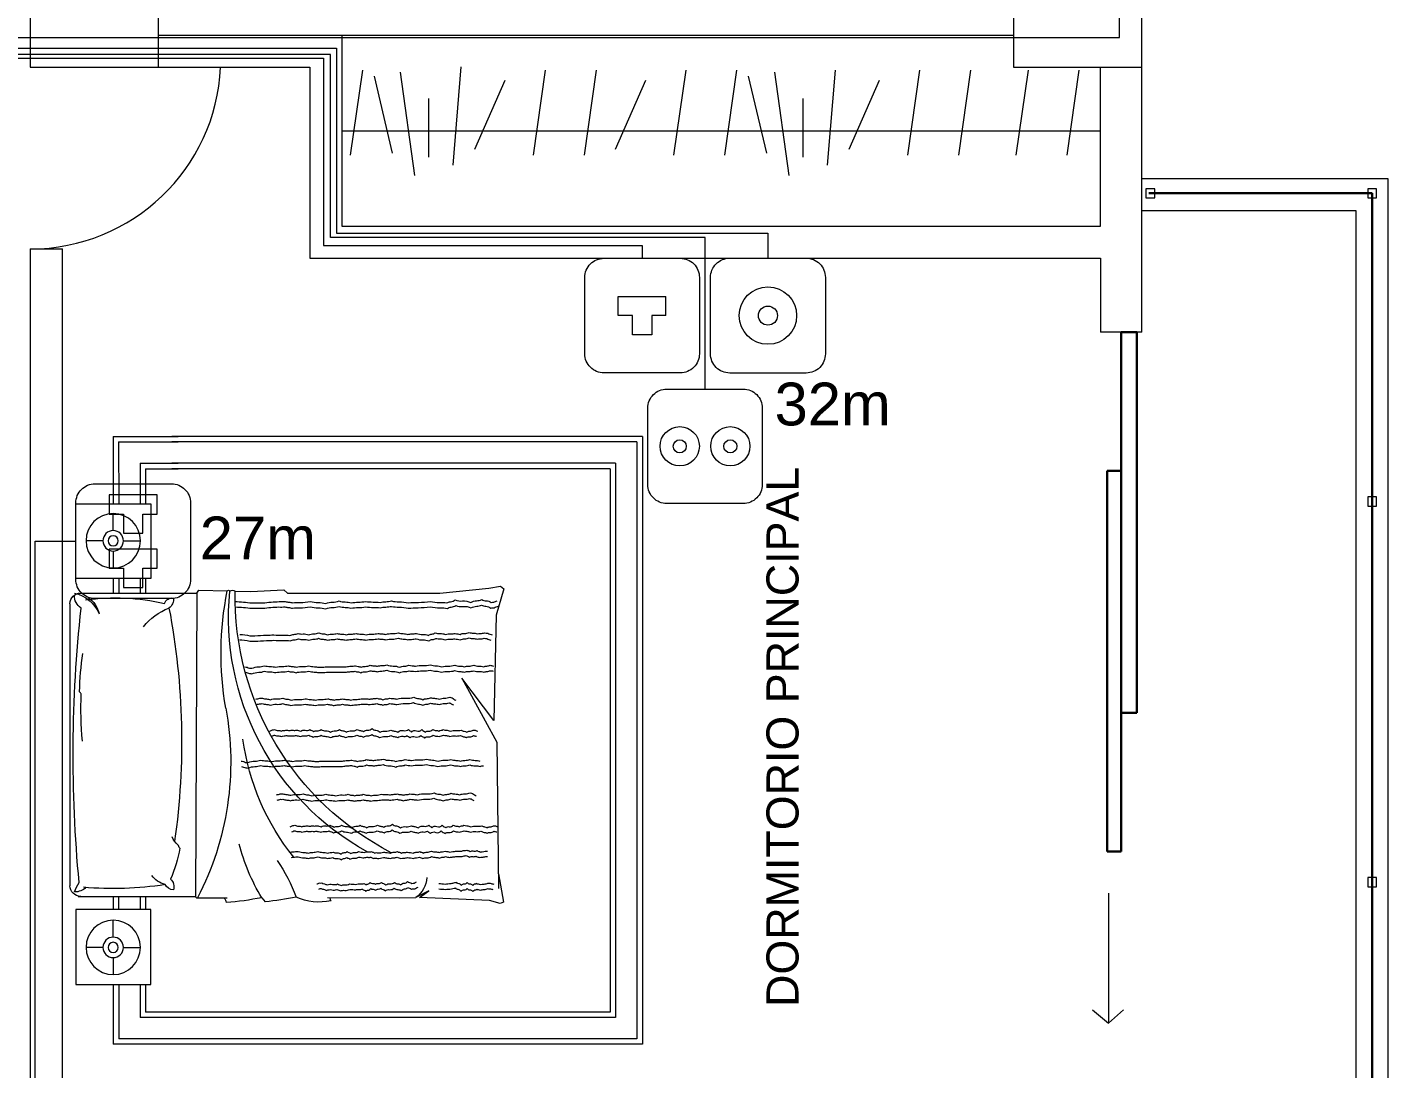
# Model space of a CAD drawing. Header units: metres. Extents: x -2 to 3328848, y -2 to 2725060.
# Drawn here: x 1663092.9 to 1663156.5, y 1363277.8 to 1363326.5 of the extents above; entities that cross this region are included whole.
import ezdxf

# ---------------------------------------------------------------- set-up
doc = ezdxf.new("R2010")
doc.units = ezdxf.units.M
doc.layers.get('0').update_dxf_attribs({"color": 253, "lineweight": 0})
for name, color, linetype, lineweight in [('arboles', 253, 'Continuous', 0), ('ICT_TOMAS', 1, 'Continuous', 0), ('mobi alcolchonado', 253, 'Continuous', 0), ('MOBILIARIO2', 253, 'Continuous', 0), ('muebles', 253, 'Continuous', 0), ('NOFIJO', 253, 'Continuous', 0), ('PUERTAS', 253, 'Continuous', 0), ('ventanas', 253, 'Continuous', 30)]:
    doc.layers.add(name, color=color, linetype=linetype, lineweight=lineweight)
doc.styles.add('COTA', font='arial.ttf', dxfattribs={"height": 1})
doc.styles.get("Standard").update_dxf_attribs({"font": 'arial.ttf'})

# ---------------------------------------------------------------- blocks, each defined once
blk = doc.blocks.new('A$C2820749F')
at = {"layer": 'mobi alcolchonado'}
for p, q in [((0.0318, 1.9902), (0.0318, 1.4358)), ((0.0818, 2.0289), (1.4005, 2.0289)), ((1.4505, 1.9902), (1.4505, 1.4402)), ((0.0318, 1.4358), (0.0191, 1.4272)), ((0.0191, 1.4272), (0.0222, 1.2934)), ((0.0318, 1.4358), (1.4505, 1.4419)), ((1.4541, 1.4401), (1.4576, 1.4371)), ((1.4576, 1.4371), (1.4563, 1.2945)), ((0.023, 1.2566), (0.0247, 1.1831)), ((0.0247, 1.1831), (0.0168, 1.0295)), ((1.4564, 1.1325), (1.4753, 1.1163)), ((0.0168, 1.0295), (0.0318, 1.0115)), ((0.0318, 1.0115), (0.0318, 0.2993)), ((1.4559, 0.8244), (1.4571, 0.49)), ((1.4571, 0.49), (1.4561, 0.4125)), ((1.4239, 0.3509), (1.4561, 0.4125)), ((1.4552, 0.3946), (1.4239, 0.3509)), ((1.4689, 0.0681), (1.4552, 0.3946)), ((0.0318, 0.2993), (0.0084, 0.0705)), ((0.6272, 0.0469), (0.4294, 0.1969)), ((0.4294, 0.1969), (0.7297, 0.0328)), ((0.0084, 0.0705), (0, 0.0154)), ((1.4837, 0.0174), (1.4689, 0.0681)), ((0, 0.0154), (0.0126, 0)), ((0.0126, 0), (0.1359, 0.0362)), ((0.1359, 0.0362), (0.6272, 0.0469)), ((0.7297, 0.0328), (1.4132, 0.0248)), ((1.3452, 0.0248), (1.4775, 0.0026)), ((1.4775, 0.0026), (1.4837, 0.0174))]:
    blk.add_line(p, q, dxfattribs=at)
for centre, radius, start, end in [((0.0818, 1.9789), 0.05, 90, 180), ((0.1916, 2.0429), 0.1629, 192.20076, 247.36037), ((0.0438, 1.9398), 0.0687, 32.33514, 91.40227), ((0.7905, -4.3329), 6.3469, 84.6215, 96.2282), ((1.501, 1.8059), 0.2141, 109.65376, 122.68859), ((1.4005, 1.9789), 0.05, 0, 90), ((1.3631, 2.0033), 0.066, 312.46226, 3.64045), ((0.1529, 2.0079), 0.1178, 212.64341, 258.24192), ((1.0795, 1.8174), 1.0254, 172.24735, 193.0029), ((-0.1132, 1.8254), 1.5274, 350.91915, 5.28005), ((0.0928, 1.5506), 0.0381, 108.98084, 187.57807), ((0.0627, 1.5922), 0.0472, 260.65665, 326.38094), ((0.7261, 4.8325), 3.3256, 259.18397, 278.06292), ((1.1442, 1.4729), 0.0826, 38.2941, 70.05549), ((1.1266, 2.0962), 0.5891, 279.61407, 294.3372), ((1.4053, 1.5896), 0.0469, 219.94286, 288.39364), ((1.3706, 1.5411), 0.0497, 4.68356, 60.58782), ((1.1387, 1.3743), 0.1655, 58.5661, 64.86862), ((0.8207, 2.6569), 1.3796, 259.52328, 297.49189), ((0.0246, 1.2876), 0.00627, 112.10117, 250.53486), ((0.0419, 1.2696), 0.0229, 148.13053, 214.5055), ((0.3143, -0.1486), 1.4713, 80, 101.45136), ((0.144, 0.0341), 1.2535, 28.86267, 95.56453), ((1.4884, 1.3524), 0.0548, 234.34392, 260.3637), ((0.1941, 1.3909), 1.2884, 348.43222, 355.87924), ((0.0477, -0.0915), 1.3483, 27.28963, 91.05009), ((0.1924, 1.2348), 1.2884, 348.19708, 354.72555), ((1.7099, 1.6724), 0.7465, 235, 249.91987), ((1.2179, 0.8642), 0.2588, 347.52539, 24.44013), ((1.4594, 0.7942), 0.0179, 51.33875, 101.19259)]:
    blk.add_arc(centre, radius, start, end, dxfattribs=at)
at = {"layer": 'MOBILIARIO2'}
for points in [[(0.0716, 1.2566, 0.016109), (0.078, 1.1791, 0.024073), (0.0781, 1.127, 0.018694), (0.0717, 1.0507, -0.050065), (0.0711, 1.0221, -0.056677), (0.0744, 1.0054, 0.051657), (0.0781, 0.9872, 0.081685), (0.0758, 0.9517, -0.062491), (0.0711, 0.9056, -0.055675), (0.0762, 0.8677, 0.061502), (0.0804, 0.8334, 0.093427), (0.0744, 0.8013, -0.097168), (0.0688, 0.7704, -0.07769), (0.0737, 0.7418, 0.081942), (0.0781, 0.7145, 0.05009), (0.0746, 0.6809, -0.049651), (0.0711, 0.6469, -0.038952), (0.0738, 0.6112, 0.043857), (0.0758, 0.5793, 0.052705), (0.0723, 0.5527, -0.052187), (0.0688, 0.5257, -0.065973), (0.0726, 0.4895, 0.055408), (0.0781, 0.4465, 0.038659), (0.0753, 0.3998, -0.032291), (0.0711, 0.344, -0.056883), (0.0756, 0.301, 0.072358), (0.0781, 0.2671, 0.122992), (0.0722, 0.249, -0.101053), (0.0641, 0.2275, -0.148742), (0.0688, 0.1939, 0.127539), (0.0758, 0.1552, 0.105457), (0.0677, 0.1275, -0.125573), (0.0618, 0.1039, -0.14575), (0.0683, 0.0826, 0.134347), (0.0758, 0.0597, 0.073839), (0.0746, 0.0476, 0.052428), (0.0688, 0.0317)], [(0.0967, 1.2559, 0.016212), (0.1031, 1.1788, 0.024132), (0.1032, 1.1268, 0.018479), (0.0969, 1.0519, -0.049503), (0.0963, 1.0238, -0.057233), (0.0995, 1.007, 0.051743), (0.1033, 0.9886, 0.081718), (0.101, 0.9528, -0.062376), (0.0963, 0.9061, -0.056016), (0.1015, 0.8675, 0.062225), (0.1057, 0.8327, 0.092827), (0.0997, 0.8007, -0.097273), (0.0942, 0.7702, -0.077058), (0.099, 0.7421, 0.080968), (0.1033, 0.7153, 0.051015), (0.0998, 0.6812, -0.050139), (0.0962, 0.6465, -0.038829), (0.0989, 0.6104, 0.044073), (0.1009, 0.5786, 0.05256), (0.0974, 0.5521, -0.051882), (0.094, 0.5256, -0.065917), (0.0978, 0.4898, 0.055177), (0.1032, 0.4471, 0.038645), (0.1004, 0.4007, -0.03175), (0.0962, 0.3443, -0.05817), (0.101, 0.2991, 0.074982), (0.1035, 0.2639, 0.120388), (0.0977, 0.2461, -0.099922), (0.0898, 0.2251, -0.1495), (0.0944, 0.192, 0.128684), (0.1013, 0.1539, 0.103936), (0.0935, 0.1272, -0.123542), (0.0878, 0.1045, -0.142951), (0.0938, 0.084, 0.122441), (0.1018, 0.0605, 0.081719), (0.1005, 0.0451, 0.060139), (0.093, 0.0256)], [(0.225, 1.2342, 0.016834), (0.2313, 1.1874, 0.034468), (0.232, 1.1643, 0.00922), (0.229, 1.1106, -0.014186), (0.2273, 1.0757, -0.027864), (0.2289, 1.0343, 0.034884), (0.2297, 1.0011, 0.087457), (0.2255, 0.9825, -0.077501), (0.2204, 0.9615, -0.10571), (0.2232, 0.939, 0.089665), (0.2273, 0.9126, 0.091876), (0.2223, 0.8883, -0.100294), (0.218, 0.866, -0.104219), (0.2227, 0.845, 0.103855), (0.2273, 0.824, 0.085768), (0.2237, 0.8016, -0.088421), (0.2204, 0.7798, -0.073045), (0.224, 0.7584, 0.076066), (0.2273, 0.7378, 0.079828), (0.2239, 0.7145, -0.07972), (0.2204, 0.6912, -0.069238), (0.2238, 0.668, 0.06864), (0.2273, 0.6446, 0.070898), (0.2236, 0.6157, -0.075702), (0.2204, 0.5887, -0.045986), (0.2226, 0.5702, 0.045091), (0.225, 0.5514, 0.076769), (0.2216, 0.5225, -0.075317), (0.218, 0.4931, -0.065696), (0.2217, 0.4703, 0.069765), (0.225, 0.4488, 0.058047), (0.2232, 0.4315, -0.04517), (0.2204, 0.4092, -0.107598), (0.2256, 0.3799, 0.119304), (0.2297, 0.3533, 0.134303), (0.2235, 0.3365, -0.142887), (0.218, 0.3207, -0.094042), (0.221, 0.2988, 0.082548), (0.225, 0.2741, 0.054703), (0.222, 0.2477, -0.071659), (0.2204, 0.2275, -0.065726), (0.2226, 0.2161, 0.062051), (0.225, 0.2042, 0.141652), (0.2209, 0.1842, -0.127606), (0.2157, 0.1622, -0.082372), (0.2192, 0.1435, 0.083239), (0.2227, 0.1249, 0.067193), (0.2209, 0.1096, -0.05209), (0.218, 0.09, -0.075758), (0.2196, 0.0756, -0.049851), (0.2273, 0.055)], [(0.2499, 1.2367, 0.016995), (0.2563, 1.1887, 0.034524), (0.2571, 1.1649, 0.009087), (0.254, 1.1106, -0.014008), (0.2524, 1.0755, -0.028389), (0.254, 1.0324, 0.036216), (0.2548, 0.9986, 0.085799), (0.2507, 0.9806, -0.076158), (0.2458, 0.9604, -0.106727), (0.2486, 0.9381, 0.090343), (0.2527, 0.9119, 0.091358), (0.2477, 0.8881, -0.099809), (0.2436, 0.8663, -0.104145), (0.2481, 0.8456, 0.103071), (0.2528, 0.8248, 0.086935), (0.2491, 0.8021, -0.089287), (0.2457, 0.7799, -0.072441), (0.2493, 0.7585, 0.075683), (0.2527, 0.738, 0.080097), (0.2491, 0.7146, -0.080136), (0.2456, 0.6912, -0.068821), (0.2491, 0.6682, 0.06822), (0.2526, 0.6449, 0.07127), (0.2488, 0.6159, -0.075969), (0.2455, 0.5887, -0.045868), (0.2478, 0.5702, 0.045154), (0.2502, 0.5514, 0.076598), (0.2468, 0.5228, -0.075113), (0.2433, 0.4936, -0.065882), (0.2469, 0.4708, 0.069876), (0.2502, 0.4493, 0.057507), (0.2485, 0.4322, -0.043911), (0.2456, 0.4098, -0.109441), (0.2511, 0.3789, 0.121849), (0.2554, 0.351, 0.133121), (0.2491, 0.334, -0.145487), (0.2437, 0.3182, -0.09027), (0.2465, 0.2977, 0.08023), (0.2502, 0.2747, 0.055518), (0.2473, 0.2491, -0.070221), (0.2456, 0.2287, -0.068505), (0.248, 0.2166, 0.064708), (0.2506, 0.2039, 0.140191), (0.2463, 0.1837, -0.1283), (0.2412, 0.1618, -0.081106), (0.2447, 0.1435, 0.082764), (0.248, 0.1256, 0.06863), (0.2462, 0.1103, -0.055684), (0.2435, 0.0916, -0.073555), (0.2449, 0.0794, -0.046852), (0.2515, 0.0615)], [(0.3766, 1.2109, 0.036577), (0.3826, 1.1903, 0.065257), (0.3836, 1.1783, 0.081239), (0.3768, 1.1467, -0.09673), (0.3719, 1.12, -0.059687), (0.3755, 1.0929, 0.061201), (0.3789, 1.0664, 0.068087), (0.3748, 1.0351, -0.079475), (0.3719, 1.0081, -0.066482), (0.3754, 0.9897, 0.06511), (0.3789, 0.9709, 0.088365), (0.3754, 0.9417, -0.088514), (0.3719, 0.9126, -0.053898), (0.3763, 0.886, 0.072445), (0.3789, 0.866, 0.014703), (0.3778, 0.8427, -0.01338), (0.3766, 0.817, -0.011057), (0.3766, 0.7774, 0.009921), (0.3766, 0.7378, 0.044454), (0.3741, 0.7148, -0.048377), (0.3719, 0.6935, -0.125065), (0.3749, 0.6818, 0.104774), (0.3789, 0.6679, 0.140323), (0.3748, 0.648, -0.125005), (0.3696, 0.626, -0.059733), (0.372, 0.6081, 0.062195), (0.3743, 0.591, 0.076384), (0.3712, 0.5703, -0.06684), (0.3673, 0.5467, -0.115189), (0.3731, 0.5176, 0.114961), (0.3789, 0.4885, 0.097223), (0.3734, 0.4645, -0.116527), (0.3696, 0.4442, -0.051779), (0.3718, 0.4296, 0.047812), (0.3743, 0.4139, 0.078489), (0.371, 0.3798, -0.074508), (0.3673, 0.344, -0.064682), (0.372, 0.3168, 0.066772), (0.3766, 0.2904, 0.076034), (0.3731, 0.2601, -0.075656), (0.3696, 0.2298, -0.063602), (0.3734, 0.2066, 0.070388), (0.3766, 0.1855, 0.079082), (0.3734, 0.1644, -0.071502), (0.3696, 0.1412, -0.088099), (0.3733, 0.1172, 0.094007), (0.3766, 0.0946, 0.091812), (0.3731, 0.0794, -0.09253), (0.3696, 0.0643, -0.064978), (0.3701, 0.0585, -0.037379), (0.373, 0.0488)], [(0.4025, 1.2093, 0.034849), (0.4082, 1.1896, 0.063486), (0.4091, 1.1784, 0.084403), (0.4023, 1.1466, -0.098788), (0.3972, 1.1191, -0.058591), (0.4008, 1.0924, 0.060695), (0.4041, 1.0665, 0.068148), (0.4001, 1.0357, -0.079202), (0.3972, 1.009, -0.06675), (0.4006, 0.9906, 0.064998), (0.4042, 0.9717, 0.088664), (0.4007, 0.9423, -0.08935), (0.3971, 0.913, -0.053061), (0.4015, 0.8868, 0.071644), (0.404, 0.8673, 0.015298), (0.4029, 0.8433, -0.013681), (0.4016, 0.8165, -0.010889), (0.4016, 0.7765, 0.010649), (0.4016, 0.7365, 0.042768), (0.3993, 0.7156, -0.044654), (0.3973, 0.6956, -0.128784), (0.4003, 0.6832, 0.106491), (0.4047, 0.6685, 0.140372), (0.4003, 0.6477, -0.126736), (0.395, 0.6249, -0.057828), (0.3974, 0.6073, 0.061442), (0.3995, 0.5907, 0.076141), (0.3965, 0.5705, -0.065916), (0.3926, 0.5472, -0.116085), (0.3985, 0.5179, 0.115201), (0.4044, 0.4883, 0.097759), (0.3988, 0.4639, -0.118144), (0.395, 0.4435, -0.049819), (0.3971, 0.4295, 0.04634), (0.3994, 0.4146, 0.079345), (0.3962, 0.3808, -0.074617), (0.3925, 0.3449, -0.064869), (0.3973, 0.3176, 0.066843), (0.4018, 0.2911, 0.075858), (0.3983, 0.2608, -0.075529), (0.3948, 0.2303, -0.063913), (0.3987, 0.2068, 0.070745), (0.4019, 0.1855, 0.078628), (0.3987, 0.1644, -0.070918), (0.3949, 0.1411, -0.091738), (0.399, 0.1159, 0.104246), (0.402, 0.0936, 0.077322), (0.3985, 0.0784, -0.076658), (0.395, 0.0631, -0.044784), (0.395, 0.0583, -0.024817), (0.3964, 0.0497)], [(0.8175, 1.2285, 0.036577), (0.8235, 1.2079, 0.065257), (0.8245, 1.1958, 0.081239), (0.8177, 1.1643, -0.09673), (0.8128, 1.1376, -0.059687), (0.8164, 1.1104, 0.061201), (0.8198, 1.084, 0.068087), (0.8157, 1.0527, -0.079475), (0.8128, 1.0257, -0.066482), (0.8163, 1.0073, 0.06511), (0.8198, 0.9884, 0.088365), (0.8163, 0.9593, -0.088514), (0.8128, 0.9302, -0.053898), (0.8172, 0.9035, 0.072445), (0.8198, 0.8836, 0.014703), (0.8187, 0.8602, -0.01338), (0.8175, 0.8346, -0.011057), (0.8175, 0.795, 0.009921), (0.8175, 0.7554, 0.044454), (0.815, 0.7323, -0.048377), (0.8128, 0.7111, -0.125065), (0.8158, 0.6993, 0.104774), (0.8198, 0.6855, 0.140323), (0.8157, 0.6656, -0.125005), (0.8105, 0.6435, -0.059733), (0.8129, 0.6257, 0.062195), (0.8151, 0.6086, 0.076384), (0.8121, 0.5879, -0.06684), (0.8082, 0.5643, -0.115189), (0.814, 0.5352, 0.114961), (0.8198, 0.506, 0.097223), (0.8143, 0.482, -0.116527), (0.8105, 0.4618, -0.051779), (0.8127, 0.4472, 0.047812), (0.8151, 0.4315, 0.078489), (0.8119, 0.3974, -0.074508), (0.8082, 0.3616, -0.064682), (0.8129, 0.3343, 0.066772), (0.8175, 0.308, 0.076034), (0.814, 0.2777, -0.075656), (0.8105, 0.2474, -0.063602), (0.8143, 0.2241, 0.070388), (0.8175, 0.2031, 0.079082), (0.8143, 0.182, -0.071502), (0.8105, 0.1588, -0.088099), (0.8142, 0.1348, 0.094007), (0.8175, 0.1122, 0.091812)], [(0.8434, 1.2269, 0.034849), (0.8491, 1.2072, 0.063486), (0.85, 1.196, 0.084403), (0.8432, 1.1642, -0.098788), (0.8381, 1.1367, -0.058591), (0.8417, 1.11, 0.060695), (0.845, 1.0841, 0.068148), (0.841, 1.0532, -0.079202), (0.8381, 1.0266, -0.06675), (0.8415, 1.0081, 0.064998), (0.8451, 0.9893, 0.088664), (0.8416, 0.9599, -0.08935), (0.838, 0.9305, -0.053061), (0.8424, 0.9044, 0.071644), (0.8449, 0.8848, 0.015298), (0.8438, 0.8608, -0.013681), (0.8425, 0.834, -0.010889), (0.8425, 0.7941, 0.010649), (0.8425, 0.7541, 0.042768), (0.8402, 0.7332, -0.044654), (0.8382, 0.7132, -0.128784), (0.8412, 0.7008, 0.106491), (0.8456, 0.6861, 0.140372), (0.8412, 0.6653, -0.126736), (0.8359, 0.6424, -0.057828), (0.8383, 0.6249, 0.061442), (0.8404, 0.6083, 0.076141), (0.8374, 0.5881, -0.065916), (0.8335, 0.5648, -0.116085), (0.8394, 0.5355, 0.115201), (0.8453, 0.5059, 0.097759), (0.8397, 0.4815, -0.118144), (0.8359, 0.4611, -0.049819), (0.838, 0.4471, 0.04634), (0.8403, 0.4321, 0.079345), (0.8371, 0.3983, -0.074617), (0.8334, 0.3625, -0.064869), (0.8382, 0.3352, 0.066843), (0.8427, 0.3087, 0.075858), (0.8392, 0.2784, -0.075529), (0.8357, 0.2479, -0.063913), (0.8396, 0.2244, 0.070745), (0.8428, 0.2031, 0.078628), (0.8396, 0.182, -0.070918), (0.8358, 0.1587, -0.091738), (0.8399, 0.1335, 0.104246), (0.8429, 0.1112, 0.077322), (0.8394, 0.096, -0.076658)], [(0.5281, 1.1596, -0.03776), (0.5238, 1.141, -0.061868), (0.5235, 1.1293, -0.048595), (0.5273, 1.1095, 0.055091), (0.5305, 1.092, 0.095626), (0.5269, 1.0625, -0.098357), (0.5235, 1.0338, -0.076409), (0.5282, 1.0139, 0.077038), (0.5328, 0.9942, 0.089345), (0.5296, 0.9625, -0.084057), (0.5258, 0.9289, -0.04749), (0.5294, 0.9052, 0.04929), (0.5328, 0.8823, 0.087499), (0.529, 0.8521, -0.094197), (0.5258, 0.824, -0.078357), (0.5295, 0.8085, 0.083223), (0.5328, 0.7937, 0.112249), (0.5296, 0.7745, -0.105279), (0.5258, 0.7541, -0.082664), (0.5296, 0.7346, 0.090946), (0.5328, 0.7168, 0.067901), (0.5294, 0.6927, -0.066074), (0.5258, 0.6679, -0.035048), (0.5271, 0.6461, 0.037877), (0.5281, 0.626, 0.060523), (0.5257, 0.6094, -0.062605), (0.5235, 0.5933, -0.127512), (0.5268, 0.5797, 0.121277), (0.5305, 0.5654, 0.117111), (0.5271, 0.5504, -0.113611), (0.5235, 0.5351, -0.059143), (0.5252, 0.5203, 0.043052), (0.5281, 0.5001, 0.089599), (0.5234, 0.4602, -0.091053), (0.5188, 0.4209, -0.111622), (0.5255, 0.3984, 0.130391), (0.5305, 0.3789, 0.12494), (0.526, 0.3617, -0.120889), (0.5212, 0.344, -0.086695), (0.524, 0.3249, 0.071647), (0.5281, 0.302, 0.113093), (0.5234, 0.2774, -0.114265), (0.5188, 0.2531, -0.106276), (0.5218, 0.2417, -0.062305), (0.5328, 0.2251)], [(0.5529, 1.1558, -0.034858), (0.5492, 1.1395, -0.059461), (0.5488, 1.1297, -0.052316), (0.5525, 1.1106, 0.056386), (0.5558, 1.0929, 0.095596), (0.5522, 1.0637, -0.098171), (0.5488, 1.0352, -0.07636), (0.5535, 1.0155, 0.076506), (0.5581, 0.9957, 0.090069), (0.5549, 0.9636, -0.084543), (0.551, 0.9294, -0.047364), (0.5547, 0.9055, 0.049676), (0.558, 0.8827, 0.08659), (0.5543, 0.8531, -0.092747), (0.5512, 0.8254, -0.079795), (0.5549, 0.8095, 0.084031), (0.5583, 0.7944, 0.112191), (0.555, 0.7749, -0.106013), (0.5512, 0.7543, -0.081403), (0.555, 0.735, 0.089338), (0.5581, 0.7174, 0.069417), (0.5547, 0.6925, -0.067062), (0.5509, 0.6668, -0.034899), (0.5522, 0.6447, 0.039008), (0.5532, 0.6249, 0.057667), (0.5511, 0.6098, -0.058816), (0.5489, 0.5946, -0.130991), (0.5523, 0.5806, 0.122045), (0.5562, 0.5656, 0.11844), (0.5526, 0.5499, -0.116548), (0.5489, 0.5339, -0.056461), (0.5505, 0.5195, 0.041981), (0.5533, 0.5003, 0.089156), (0.5488, 0.4617, -0.08877), (0.5442, 0.4228, -0.114233), (0.5511, 0.3996, 0.131551), (0.5564, 0.3791, 0.125542), (0.5516, 0.3611, -0.123278), (0.5467, 0.3428, -0.085156), (0.5496, 0.3238, 0.073009), (0.5535, 0.3017, 0.115535), (0.5488, 0.2782, -0.127329), (0.545, 0.2567, -0.096991), (0.5472, 0.2488, -0.053351), (0.5552, 0.2363)], [(0.6774, 1.0944, -0.052853), (0.6718, 1.082, -0.082349), (0.6704, 1.0734, -0.113365), (0.6746, 1.0557, 0.137167), (0.6774, 1.0408, 0.079599), (0.6743, 1.0286, -0.112443), (0.6727, 1.0198, -0.045995), (0.6737, 1.0122, 0.039568), (0.6751, 1.0035, 0.069784), (0.6738, 0.9855, -0.073829), (0.6727, 0.9685, -0.067952), (0.6744, 0.9608, 0.047112), (0.6774, 0.9499, 0.170036), (0.6738, 0.9287, -0.173788), (0.6704, 0.9079, -0.142872), (0.6751, 0.8985, 0.145458), (0.6797, 0.8893, 0.195397), (0.6763, 0.8737, -0.151851), (0.6704, 0.8543, -0.126712), (0.6761, 0.8324, 0.124684), (0.682, 0.8101, 0.150491), (0.6756, 0.7881, -0.168102), (0.6704, 0.7681, -0.13967), (0.6759, 0.7534, 0.13006), (0.682, 0.7378, 0.169436), (0.6765, 0.7126, -0.163629), (0.6704, 0.6865, -0.104575), (0.6752, 0.6711, 0.109696), (0.6797, 0.6562, 0.20768), (0.6729, 0.6366, -0.202622), (0.6657, 0.6166, -0.1762), (0.6735, 0.5983, 0.167885), (0.682, 0.5793, 0.137817), (0.6771, 0.5532, -0.14417), (0.6727, 0.5281, -0.079258), (0.677, 0.5125, 0.072052), (0.682, 0.4955, 0.215179), (0.6743, 0.4687, -0.272703), (0.6704, 0.4465, -0.157232), (0.6756, 0.4399, 0.133932), (0.682, 0.4325, 0.346503), (0.6767, 0.4085, -0.328416), (0.6704, 0.3836, -0.136915), (0.6773, 0.3746, 0.179847), (0.682, 0.3673, 0.252619), (0.6774, 0.351, -0.209461), (0.6704, 0.3323, -0.111259), (0.6748, 0.3166, 0.146381), (0.6774, 0.3044, 0.125668), (0.6736, 0.2934, -0.139354), (0.6704, 0.2834, -0.105558), (0.6729, 0.2694, 0.077694), (0.6774, 0.2508, 0.090317), (0.6747, 0.2238, -0.100764), (0.6727, 0.1995, -0.12001), (0.6777, 0.1862, 0.131665), (0.682, 0.1739, 0.170535), (0.6784, 0.1601, -0.13714), (0.6727, 0.1436, -0.068639), (0.6735, 0.1343, -0.052035), (0.6774, 0.1226)], [(0.7011, 1.0865, -0.042607), (0.6973, 1.0776, -0.071397), (0.6963, 1.072, -0.129838), (0.6999, 1.0557, 0.140626), (0.703, 1.0407, 0.083982), (0.6998, 1.028, -0.117812), (0.6981, 1.0188, -0.041239), (0.699, 1.012, 0.036686), (0.7002, 1.0044, 0.06988), (0.699, 0.9876, -0.071878), (0.6979, 0.9708, -0.072269), (0.6998, 0.9624, 0.05165), (0.7029, 0.9509, 0.163828), (0.6996, 0.9313, -0.164309), (0.6964, 0.9118, -0.150844), (0.7013, 0.902, 0.147278), (0.7063, 0.892, 0.197862), (0.7026, 0.875, -0.156121), (0.6963, 0.8543, -0.123696), (0.7022, 0.8319, 0.125417), (0.7079, 0.8099, 0.148173), (0.7016, 0.7886, -0.166473), (0.6967, 0.7694, -0.139796), (0.702, 0.7551, 0.128151), (0.7081, 0.7397, 0.171039), (0.7025, 0.7142, -0.162775), (0.6962, 0.6875, -0.107698), (0.7014, 0.6711, 0.115196), (0.706, 0.6557, 0.202947), (0.6993, 0.6367, -0.202257), (0.6926, 0.6176, -0.173028), (0.6999, 0.6005, 0.162077), (0.708, 0.5824, 0.143302), (0.703, 0.5556, -0.146514), (0.6984, 0.5293, -0.08083), (0.703, 0.513, 0.077891), (0.7079, 0.496, 0.205436), (0.7011, 0.4725, -0.258943), (0.6976, 0.4529, -0.167371), (0.7026, 0.4464, 0.135353), (0.7093, 0.4389, 0.347128), (0.7039, 0.4144, -0.32569), (0.6973, 0.3889, -0.138368), (0.7046, 0.3794, 0.174678), (0.7098, 0.3715, 0.262199), (0.7045, 0.3527, -0.218741), (0.6964, 0.3313, -0.1036), (0.701, 0.3153, 0.142377), (0.7034, 0.3034, 0.128588), (0.6994, 0.2921, -0.145504), (0.6963, 0.282, -0.099417), (0.6986, 0.2691, 0.074367), (0.7026, 0.2523, 0.090334), (0.7002, 0.2268, -0.095924), (0.6981, 0.2028, -0.126634), (0.7036, 0.1882, 0.136356), (0.7084, 0.1745, 0.176248), (0.704, 0.1592, -0.158824), (0.6986, 0.1425, -0.054695), (0.6992, 0.1363, -0.039328), (0.7018, 0.128)], [(0.9753, 1.064, -0.03776), (0.971, 1.0454, -0.061868), (0.9707, 1.0337, -0.048595), (0.9745, 1.0139, 0.055091), (0.9777, 0.9964, 0.095626), (0.974, 0.9669, -0.098357), (0.9707, 0.9382, -0.076409), (0.9754, 0.9183, 0.077038), (0.98, 0.8986, 0.089345), (0.9768, 0.8669, -0.084057), (0.973, 0.8333, -0.04749), (0.9766, 0.8096, 0.04929), (0.98, 0.7867, 0.087499), (0.9762, 0.7565, -0.094197), (0.973, 0.7284, -0.078357), (0.9767, 0.7129, 0.083223), (0.98, 0.6982, 0.112249), (0.9767, 0.6789, -0.105279), (0.973, 0.6585, -0.082664), (0.9768, 0.639, 0.090946), (0.98, 0.6212, 0.067901), (0.9766, 0.5971, -0.066074), (0.973, 0.5723, -0.035048), (0.9743, 0.5505, 0.037877), (0.9753, 0.5304, 0.060523), (0.9729, 0.5138, -0.062605), (0.9707, 0.4977, -0.127512), (0.974, 0.4841, 0.121277), (0.9777, 0.4698, 0.117111), (0.9743, 0.4548, -0.113611), (0.9707, 0.4395, -0.059143), (0.9724, 0.4247, 0.043052), (0.9753, 0.4045, 0.089599), (0.9706, 0.3646, -0.091053), (0.966, 0.3253, -0.111622), (0.9727, 0.3028, 0.130391), (0.9777, 0.2833, 0.12494), (0.9731, 0.2661, -0.120889), (0.9683, 0.2484, -0.086695), (0.9712, 0.2293, 0.071647), (0.9753, 0.2064, 0.113093), (0.9706, 0.1819, -0.114265), (0.966, 0.1575, -0.106276), (0.9689, 0.1461, -0.062305), (0.98, 0.1295)], [(1, 1.0602, -0.034858), (0.9964, 1.0439, -0.059461), (0.996, 1.0341, -0.052316), (0.9997, 1.015, 0.056386), (1.0029, 0.9973, 0.095596), (0.9994, 0.9681, -0.098171), (0.996, 0.9396, -0.07636), (1.0007, 0.9199, 0.076506), (1.0053, 0.9001, 0.090069), (1.0021, 0.868, -0.084543), (0.9982, 0.8338, -0.047364), (1.0019, 0.8099, 0.049676), (1.0052, 0.7871, 0.08659), (1.0015, 0.7575, -0.092747), (0.9983, 0.7298, -0.079795), (1.0021, 0.7139, 0.084031), (1.0055, 0.6988, 0.112191), (1.0022, 0.6793, -0.106013), (0.9984, 0.6587, -0.081403), (1.0022, 0.6394, 0.089338), (1.0053, 0.6218, 0.069417), (1.0018, 0.5969, -0.067062), (0.9981, 0.5712, -0.034899), (0.9994, 0.5491, 0.039008), (1.0004, 0.5293, 0.057667), (0.9983, 0.5142, -0.058816), (0.9961, 0.4991, -0.130991), (0.9995, 0.485, 0.122045), (1.0034, 0.47, 0.11844), (0.9998, 0.4543, -0.116548), (0.9961, 0.4383, -0.056461), (0.9977, 0.4239, 0.041981), (1.0005, 0.4047, 0.089156), (0.996, 0.3661, -0.08877), (0.9914, 0.3272, -0.114233), (0.9983, 0.304, 0.131551), (1.0036, 0.2835, 0.125542), (0.9988, 0.2655, -0.123278), (0.9939, 0.2472, -0.085156), (0.9968, 0.2282, 0.073009), (1.0007, 0.2061, 0.115535), (0.996, 0.1826, -0.127329), (0.9922, 0.1611, -0.096991), (0.9943, 0.1532, -0.053351), (1.0024, 0.1407)], [(1.1246, 0.9988, -0.052853), (1.1189, 0.9864, -0.082349), (1.1176, 0.9778, -0.113365), (1.1218, 0.9601, 0.137167), (1.1246, 0.9452, 0.079599), (1.1215, 0.933, -0.112443), (1.1199, 0.9242, -0.045995), (1.1209, 0.9166, 0.039568), (1.1222, 0.9079, 0.069784), (1.121, 0.8899, -0.073829), (1.1199, 0.8729, -0.067952), (1.1216, 0.8652, 0.047112), (1.1246, 0.8543, 0.170036), (1.121, 0.8331, -0.173788), (1.1176, 0.8123, -0.142872), (1.1223, 0.803, 0.145458), (1.1269, 0.7937, 0.195397), (1.1235, 0.7781, -0.151851), (1.1176, 0.7587, -0.126712), (1.1233, 0.7368, 0.124684), (1.1292, 0.7145, 0.150491), (1.1227, 0.6925, -0.168102), (1.1176, 0.6725, -0.13967), (1.1231, 0.6578, 0.13006), (1.1292, 0.6422, 0.169436), (1.1236, 0.617, -0.163629), (1.1176, 0.591, -0.104575), (1.1224, 0.5755, 0.109696), (1.1269, 0.5607, 0.20768), (1.1201, 0.541, -0.202622), (1.1129, 0.521, -0.1762), (1.1207, 0.5028, 0.167885), (1.1292, 0.4838, 0.137817), (1.1243, 0.4576, -0.14417), (1.1199, 0.4325, -0.079258), (1.1242, 0.4169, 0.072052), (1.1292, 0.3999, 0.215179), (1.1215, 0.3731, -0.272703), (1.1176, 0.3509, -0.157232), (1.1228, 0.3443, 0.133932), (1.1292, 0.3369, 0.346503), (1.1239, 0.3129, -0.328416), (1.1176, 0.288, -0.136915), (1.1245, 0.279, 0.179847), (1.1292, 0.2717, 0.252619), (1.1246, 0.2554, -0.209461), (1.1176, 0.2367, -0.111259), (1.122, 0.221, 0.146381), (1.1246, 0.2088, 0.125668), (1.1208, 0.1978, -0.139354), (1.1176, 0.1878, -0.105558), (1.1201, 0.1738, 0.077694), (1.1246, 0.1552, 0.090317), (1.1218, 0.1282, -0.100764), (1.1199, 0.1039, -0.12001), (1.1249, 0.0906, 0.131665), (1.1292, 0.0783, 0.170535), (1.1255, 0.0645, -0.13714), (1.1199, 0.048, -0.068639), (1.1207, 0.0387, -0.052035), (1.1246, 0.027)], [(1.1483, 0.9909, -0.042607), (1.1445, 0.982, -0.071397), (1.1435, 0.9764, -0.129838), (1.1471, 0.9602, 0.140626), (1.1502, 0.9451, 0.083982), (1.147, 0.9324, -0.117812), (1.1453, 0.9232, -0.041239), (1.1462, 0.9164, 0.036686), (1.1474, 0.9088, 0.06988), (1.1462, 0.892, -0.071878), (1.1451, 0.8752, -0.072269), (1.147, 0.8668, 0.05165), (1.1501, 0.8553, 0.163828), (1.1468, 0.8358, -0.164309), (1.1436, 0.8163, -0.150844), (1.1484, 0.8064, 0.147278), (1.1535, 0.7964, 0.197862), (1.1498, 0.7794, -0.156121), (1.1434, 0.7587, -0.123696), (1.1494, 0.7364, 0.125417), (1.1551, 0.7143, 0.148173), (1.1488, 0.693, -0.166473), (1.1439, 0.6738, -0.139796), (1.1492, 0.6595, 0.128151), (1.1553, 0.6441, 0.171039), (1.1497, 0.6186, -0.162775), (1.1434, 0.5919, -0.107698), (1.1486, 0.5755, 0.115196), (1.1532, 0.5601, 0.202947), (1.1465, 0.5411, -0.202257), (1.1398, 0.522, -0.173028), (1.1471, 0.5049, 0.162077), (1.1552, 0.4868, 0.143302), (1.1502, 0.46, -0.146514), (1.1455, 0.4338, -0.08083), (1.1502, 0.4174, 0.077891), (1.1551, 0.4004, 0.205436), (1.1483, 0.3769, -0.258943), (1.1448, 0.3573, -0.167371), (1.1498, 0.3508, 0.135353), (1.1565, 0.3433, 0.347128), (1.1511, 0.3188, -0.32569), (1.1445, 0.2933, -0.138368), (1.1518, 0.2838, 0.174678), (1.157, 0.2759, 0.262199), (1.1516, 0.2571, -0.218741), (1.1436, 0.2357, -0.1036), (1.1482, 0.2197, 0.142377), (1.1506, 0.2078, 0.128588), (1.1466, 0.1965, -0.145504), (1.1435, 0.1864, -0.099417), (1.1458, 0.1736, 0.074367), (1.1498, 0.1567, 0.090334), (1.1474, 0.1312, -0.095924), (1.1453, 0.1072, -0.126634), (1.1508, 0.0926, 0.136356), (1.1556, 0.0789, 0.176248), (1.1512, 0.0636, -0.158824), (1.1457, 0.0469, -0.054695), (1.1464, 0.0407, -0.039328), (1.149, 0.0324)], [(1.243, 0.9965, -0.02297), (1.2405, 0.9747, -0.03842), (1.2406, 0.9615, -0.038008), (1.2452, 0.934, 0.055193), (1.2476, 0.9149, 0.083604), (1.2445, 0.8938, -0.075661), (1.2406, 0.8706, -0.084309), (1.2444, 0.8465, 0.09066), (1.2476, 0.824, 0.067099), (1.2455, 0.8119, -0.059889), (1.243, 0.7984, -0.149337), (1.2471, 0.7807, 0.134073), (1.2523, 0.7611, 0.21438), (1.2455, 0.7463, -0.253882), (1.2406, 0.7332, -0.189759), (1.2453, 0.725, 0.18789), (1.25, 0.7168, 0.191242), (1.2458, 0.6989, -0.174445), (1.2406, 0.6796, -0.047645), (1.243, 0.6667, 0.048038), (1.2453, 0.6539, 0.123722), (1.2418, 0.6326, -0.169091), (1.2406, 0.6166, -0.141473), (1.2442, 0.6108, 0.143521), (1.2476, 0.605, 0.155534), (1.2467, 0.5876, -0.107396), (1.243, 0.563, -0.042577), (1.2456, 0.5453, 0.050748), (1.2476, 0.5304, 0.129685), (1.2437, 0.5132, -0.145893), (1.2406, 0.4978, -0.134999), (1.2443, 0.4883, 0.139913), (1.2476, 0.4791, 0.114007), (1.2456, 0.466, -0.10043), (1.243, 0.4512, -0.069927), (1.2452, 0.4375, 0.066719), (1.2476, 0.4232, 0.140231), (1.2437, 0.4073, -0.158227), (1.2406, 0.3929, -0.144948), (1.2439, 0.385, 0.133495), (1.2476, 0.3766, 0.180577), (1.2441, 0.3597, -0.144963), (1.2383, 0.3393, -0.094523), (1.2424, 0.3193, 0.110663), (1.2453, 0.302, 0.10701), (1.2412, 0.2868, -0.129666), (1.2383, 0.2741, -0.099091), (1.241, 0.2628, 0.116601), (1.243, 0.2531, 0.058417), (1.2408, 0.2385, -0.05454), (1.2383, 0.2228, -0.023755), (1.2383, 0.21, 0.022115), (1.2383, 0.1972, 0.082226), (1.2357, 0.1848, -0.093862), (1.2337, 0.1739, -0.171583), (1.2361, 0.167, 0.116919), (1.2406, 0.1575, 0.185126), (1.2381, 0.1409, -0.193604), (1.236, 0.1249, -0.131355), (1.2405, 0.1169, 0.188426), (1.243, 0.1109, 0.095469), (1.2414, 0.1013, -0.066793), (1.2383, 0.0876, -0.021913), (1.2381, 0.0827, -0.016222), (1.2383, 0.076)], [(1.2678, 0.9928, -0.020778), (1.2657, 0.9736, -0.036491), (1.2658, 0.9626, -0.041461), (1.2703, 0.935, 0.057174), (1.2729, 0.9148, 0.082873), (1.2698, 0.8937, -0.075265), (1.2659, 0.8705, -0.085019), (1.2698, 0.8462, 0.092379), (1.273, 0.8236, 0.064068), (1.271, 0.8123, -0.055503), (1.2685, 0.7992, -0.157835), (1.2732, 0.7797, 0.148846), (1.2786, 0.7591, 0.199592), (1.2725, 0.7461, -0.247082), (1.2685, 0.7349, -0.184593), (1.2723, 0.7279, 0.169439), (1.2767, 0.7205, 0.211187), (1.2723, 0.7008, -0.185054), (1.2662, 0.6787, -0.043562), (1.2686, 0.6661, 0.048148), (1.2706, 0.6546, 0.119615), (1.2676, 0.6361, -0.160888), (1.2665, 0.6221, -0.146532), (1.2698, 0.6165, 0.137743), (1.2734, 0.6106, 0.163825), (1.2725, 0.5913, -0.111152), (1.2682, 0.5634, -0.041886), (1.2711, 0.5444, 0.053628), (1.273, 0.5295, 0.124743), (1.2694, 0.5138, -0.141323), (1.2666, 0.4997, -0.136283), (1.27, 0.4907, 0.135036), (1.2734, 0.4816, 0.120412), (1.2713, 0.4675, -0.104043), (1.2683, 0.4512, -0.069722), (1.2708, 0.4367, 0.070787), (1.2731, 0.4224, 0.133062), (1.2696, 0.4081, -0.149023), (1.2668, 0.3953, -0.15104), (1.27, 0.3875, 0.132016), (1.2739, 0.3787, 0.185288), (1.2701, 0.3605, -0.149156), (1.2639, 0.3386, -0.091592), (1.268, 0.3183, 0.1101), (1.2709, 0.3013, 0.106833), (1.2668, 0.2862, -0.131118), (1.264, 0.2737, -0.095868), (1.2665, 0.2631, 0.111479), (1.2684, 0.2539, 0.063175), (1.2661, 0.2383, -0.056761), (1.2633, 0.2209, -0.023768), (1.2633, 0.2072, 0.026007), (1.2633, 0.1947, 0.075167), (1.2614, 0.1852, -0.082422), (1.2597, 0.1766, -0.180625), (1.2619, 0.1701, 0.118245), (1.2664, 0.161, 0.184753), (1.264, 0.1448, -0.189898), (1.2618, 0.1291, -0.133199), (1.2664, 0.1209, 0.180236), (1.2692, 0.1144, 0.10911), (1.2671, 0.102, -0.078712), (1.2633, 0.0852, -0.016438), (1.2632, 0.0814, -0.011572), (1.2633, 0.076)], [(1.3922, 0.8753, -0.063574), (1.3877, 0.8618, -0.09229), (1.3876, 0.852, -0.087813), (1.3921, 0.8394, 0.084664), (1.3969, 0.8264, 0.147947), (1.394, 0.8007, -0.164849), (1.3922, 0.7774, -0.089821), (1.3964, 0.7683, 0.116631), (1.3992, 0.7611, 0.144447), (1.3966, 0.7433, -0.116051), (1.3922, 0.7215, -0.024537), (1.3933, 0.7083, 0.021879), (1.3945, 0.6935, 0.09639), (1.3911, 0.6705, -0.1367), (1.3899, 0.6539, -0.212994), (1.3931, 0.6494, 0.190175), (1.3969, 0.6446, 0.394232), (1.3925, 0.6358, -0.296973), (1.3852, 0.626, -0.196588), (1.3894, 0.6137, 0.177409), (1.3945, 0.6003, 0.181533), (1.3893, 0.5856, -0.205507), (1.3852, 0.5724, -0.192194), (1.3906, 0.5623, 0.172784), (1.3969, 0.5514, 0.223273), (1.392, 0.5327, -0.193968), (1.3852, 0.5118, -0.156888), (1.3915, 0.496, 0.172543), (1.3969, 0.4815, 0.267412), (1.3882, 0.466, -0.2882), (1.3806, 0.4512, -0.1673), (1.3852, 0.4407, 0.167614), (1.3899, 0.4302, 0.102415), (1.3886, 0.4197, 0.090979), (1.3829, 0.4092)], [(1.4158, 0.8659, -0.043115), (1.4137, 0.8586, -0.071529), (1.4134, 0.854, -0.117166), (1.4171, 0.8431, 0.092201), (1.4223, 0.8296, 0.148493), (1.4196, 0.8045, -0.162321), (1.4177, 0.7814, -0.092598), (1.422, 0.7719, 0.115816), (1.4251, 0.7641, 0.147409), (1.4223, 0.7444, -0.11874), (1.4174, 0.7203, -0.02342), (1.4185, 0.7067, 0.023767), (1.4197, 0.6931, 0.081841), (1.4175, 0.676, -0.093108), (1.4159, 0.6609, -0.271365), (1.421, 0.6537, 0.237724), (1.4272, 0.6459, 0.374349), (1.421, 0.6348, -0.322203), (1.4129, 0.623, -0.165022), (1.4169, 0.6119, 0.163895), (1.421, 0.6007, 0.183927), (1.4163, 0.5873, -0.20204), (1.4124, 0.5749, -0.194979), (1.4175, 0.5652, 0.16864), (1.4238, 0.5544, 0.227481), (1.4189, 0.535, -0.192689), (1.4116, 0.5128, -0.162586), (1.4186, 0.4955, 0.18296), (1.4243, 0.4797, 0.259647), (1.4155, 0.4644, -0.292915), (1.4084, 0.4501, -0.147396), (1.4121, 0.4413, 0.130485), (1.4167, 0.4315, 0.124764), (1.4155, 0.4159, 0.11423), (1.4066, 0.4013)], [(1.3945, 0.0457, 0.043571), (1.3903, 0.0629, 0.058781), (1.3899, 0.076, 0.074778), (1.3942, 0.0944, -0.098243), (1.3969, 0.1086, -0.160673), (1.3932, 0.1193, 0.168807), (1.3899, 0.1296, 0.235494), (1.3939, 0.1373, -0.200169), (1.3992, 0.1459, -0.310498), (1.3934, 0.158, 0.25744), (1.3852, 0.1715, 0.272296), (1.3929, 0.1859, -0.302876), (1.3992, 0.1995, -0.245567), (1.3911, 0.2105, 0.301104), (1.3852, 0.2205, 0.076708), (1.3874, 0.231, -0.045391), (1.3922, 0.2484, -0.044442), (1.3946, 0.2751, -0.040505), (1.3922, 0.3044)], [(1.4193, 0.0495, 0.038395), (1.4158, 0.0644, 0.053841), (1.4153, 0.0752, 0.086675), (1.42, 0.0949, -0.114917), (1.4228, 0.11, -0.136679), (1.42, 0.1184, 0.135819), (1.4171, 0.1269, 0.26772), (1.4216, 0.1357, -0.219941), (1.4278, 0.1456, -0.298949), (1.4217, 0.1582, 0.252587), (1.4134, 0.172, 0.270993), (1.4213, 0.187, -0.294092), (1.4281, 0.2013, -0.262376), (1.4186, 0.2139, 0.328686), (1.4122, 0.2251, 0.053331), (1.4139, 0.2329, -0.033048), (1.4172, 0.2454, -0.048678), (1.42, 0.2738, -0.045374), (1.4172, 0.3044)]]:
    blk.add_lwpolyline(points, format="xyb", dxfattribs=at)
for centre, radius, start, end in [((0.5429, 0.2425), 1.7422, 91.63252, 97.54803), ((0.3896, 1.8261), 0.1889, 52.79204, 56.69515), ((0.5704, 0.2356), 1.7422, 84.9412, 92.19029), ((0.3635, 1.4658), 0.2801, 128.45947, 159.02812), ((1.2871, 1.5563), 0.1115, 14.54894, 54.23295), ((0.5623, 0.1042), 1.1264, 51.2765, 82.17799), ((0.9717, 0.3265), 0.9406, 58.98171, 75.60457), ((1.3553, 0.4824), 0.1226, 272.9287, 325.26019)]:
    blk.add_arc(centre, radius, start, end, dxfattribs=at)
blk = doc.blocks.new('A$C4EC6593E')
at = {"layer": 'arboles'}
for p, q in [((0.1731, 0.2499), (0.1731, 0.3292)), ((2.0744, 0.2499), (2.0744, 0.3292)), ((0.1254, 0.2021), (0.046, 0.2021)), ((0.2209, 0.2021), (0.3003, 0.2021)), ((2.0266, 0.2021), (1.9473, 0.2021)), ((2.1221, 0.2021), (2.2015, 0.2021)), ((0.1731, 0.1544), (0.1731, 0.075)), ((2.0744, 0.1544), (2.0744, 0.075))]:
    blk.add_line(p, q, dxfattribs=at)
for points in [[(0.35, 0.3774), (0.35, 0.0274), (0, 0.0274), (0, 0.3774)], [(1.8975, 0.3774), (1.8975, 0.0274), (2.2475, 0.0274), (2.2475, 0.3774)]]:
    blk.add_lwpolyline(points, close=True, dxfattribs=at)
for centre, radius in [((0.1731, 0.2021), 0.1271), ((2.0744, 0.2021), 0.1271), ((0.1731, 0.2021), 0.0478), ((0.1731, 0.2021), 0.0238), ((2.0744, 0.2021), 0.0478), ((2.0744, 0.2021), 0.0238)]:
    blk.add_circle(centre, radius, dxfattribs=at)
at = {"layer": 'mobi alcolchonado', "rotation": 180}
blk.add_blockref('A$C2820749F', (1.8619, 2.0289), dxfattribs=at)
blk = doc.blocks.new('CAMA200X140CM-2MESITAS')
at = {"layer": 'muebles'}
for p, q in [((0, -0.2024), (0, -0.5051)), ((0, -0.2024), (0.3141, -0.2024)), ((0.025, -0.2274), (0.025, -0.5051)), ((0.025, -0.2274), (0.3141, -0.2278)), ((0.6641, -0.2024), (0.7315, -0.2024)), ((0.6641, -0.2284), (0.7315, -0.2285)), ((2.1502, -0.2024), (2.2116, -0.2024)), ((2.1502, -0.227), (2.2116, -0.2271)), ((2.5616, -0.2024), (2.8416, -0.2024)), ((2.5616, -0.2276), (2.8166, -0.2281)), ((2.8166, -2.6512), (2.8166, -0.2281)), ((2.8416, -2.6762), (2.8416, -0.2024)), ((0.125, -0.3274), (0.125, -0.5051)), ((0.125, -0.3274), (0.3141, -0.3274)), ((0.15, -0.3524), (0.15, -0.5051)), ((0.15, -0.3524), (0.3141, -0.3524)), ((0.6641, -0.3274), (0.7315, -0.3274)), ((0.6641, -0.3524), (0.7315, -0.3524)), ((2.1502, -0.3274), (2.2116, -0.3274)), ((2.1502, -0.3524), (2.2116, -0.3524)), ((2.5616, -0.3274), (2.7166, -0.3274)), ((2.5616, -0.3524), (2.6916, -0.3524)), ((2.6916, -2.5262), (2.6916, -0.3524)), ((2.7166, -2.5512), (2.7166, -0.3274)), ((0, -2.6762), (0, -0.4762)), ((0.025, -2.6512), (0.025, -0.4762)), ((0.125, -2.5512), (0.125, -0.4762)), ((0.15, -2.5262), (0.15, -0.4762)), ((0.15, -2.5262), (2.6916, -2.5262)), ((0.125, -2.5512), (2.7166, -2.5512)), ((0.025, -2.6512), (2.8166, -2.6512)), ((0, -2.6762), (2.8416, -2.6762))]:
    blk.add_line(p, q, dxfattribs=at)
at = {"layer": 'muebles', "rotation": 179.9999999999899}
blk.add_blockref('A$C4EC6593E', (2.5616, 0), dxfattribs=at)
blk = doc.blocks.new('Toma TLCA')
blk.add_lwpolyline([(-0.1, 0.15), (0.1, 0.15, -0.414214), (0.15, 0.1), (0.15, -0.1, -0.414214), (0.1, -0.15), (-0.1, -0.15, -0.414214), (-0.15, -0.1), (-0.15, 0.1, -0.414214)], format="xyb", close=True)
for radius in [0.075, 0.025]:
    blk.add_circle((0, 0), radius)
blk = doc.blocks.new('Toma TFN')
for p, q in [((-0.0625, 0.05), (-0.05, 0.05)), ((-0.0625, 0), (-0.0625, 0.05)), ((-0.05, 0.05), (0.05, 0.05)), ((0.05, 0.05), (0.0625, 0.05)), ((0.0625, 0), (0.0625, 0.05)), ((-0.05, 0), (-0.0625, 0)), ((-0.025, 0), (-0.05, 0)), ((-0.025, -0.05), (-0.025, 0)), ((0.025, 0), (0.025, -0.05)), ((0.05, 0), (0.025, 0)), ((0.0625, 0), (0.05, 0)), ((0.05, 0), (0.05, 0)), ((0.025, -0.05), (-0.025, -0.05))]:
    blk.add_line(p, q)
blk.add_lwpolyline([(-0.1, 0.15), (0.1, 0.15, -0.414214), (0.15, 0.1), (0.15, -0.1, -0.414214), (0.1, -0.15), (-0.1, -0.15, -0.414214), (-0.15, -0.1), (-0.15, 0.1, -0.414214)], format="xyb", close=True)
blk = doc.blocks.new('TOMA TV')
blk.add_lwpolyline([(-0.1, 0.15), (0.1, 0.15, -0.414214), (0.15, 0.1), (0.15, -0.1, -0.414214), (0.1, -0.15), (-0.1, -0.15, -0.414214), (-0.15, -0.1), (-0.15, 0.1, -0.414214)], format="xyb", close=True)
for centre, radius in [((-0.0663, 0), 0.0515), ((0.0663, 0), 0.0515), ((-0.0663, 0), 0.0172), ((0.0663, 0), 0.0172)]:
    blk.add_circle(centre, radius)
blk = doc.blocks.new('Toma INTERNET')
blk.add_lwpolyline([(-0.1, 0.15), (0.1, 0.15, -0.414214), (0.15, 0.1), (0.15, -0.1, -0.414214), (0.1, -0.15), (-0.1, -0.15, -0.414214), (-0.15, -0.1), (-0.15, 0.1, -0.414214)], format="xyb", close=True)
for points in [[(0.05, 0.1208), (-0.05, 0.1208), (-0.0625, 0.1208), (-0.0625, 0.0708), (-0.05, 0.0708), (-0.025, 0.0708), (-0.025, 0.0208), (0.025, 0.0208), (0.025, 0.0708), (0.05, 0.0708), (0.05, 0.0708), (0.0625, 0.0708), (0.0625, 0.1208)], [(0.05, -0.0208), (-0.05, -0.0208), (-0.0625, -0.0208), (-0.0625, -0.0708), (-0.05, -0.0708), (-0.025, -0.0708), (-0.025, -0.1208), (0.025, -0.1208), (0.025, -0.0708), (0.05, -0.0708), (0.05, -0.0708), (0.0625, -0.0708), (0.0625, -0.0208)]]:
    blk.add_lwpolyline(points, close=True)

msp = doc.modelspace()

# ---------------------------------------------------------------- linework, layer by layer
at = {"ltscale": 0.02}
for p, q in [((1663145, 1363312.228), (1663144.997, 1363411.032)), ((1663145.002, 1363319.42), (1663156.502, 1363319.42)), ((1663156.502, 1363319.42), (1663156.502, 1363271.42)), ((1663145.002, 1363317.92), (1663155.002, 1363317.92)), ((1663155.002, 1363317.92), (1663155.002, 1363272.92)), ((1663107.591, 1363317.184), (1663143.063, 1363317.184)), ((1663094.529, 1363298.581), (1663094.529, 1363316.12)), ((1663106.091, 1363315.684), (1663143.064, 1363315.684)), ((1663143.064, 1363315.684), (1663143.063, 1363312.228)), ((1663094.529, 1363276.639), (1663094.529, 1363298.581)), ((1663143.436, 1363285.992), (1663143.436, 1363279.924))]:
    msp.add_line(p, q, dxfattribs=at)
for p, q in [((1663099.022, 1363326.12), (1663107.594, 1363326.12)), ((1663107.594, 1363326.12), (1663107.594, 1363317.184)), ((1663099.022, 1363324.62), (1663106.094, 1363324.62)), ((1663106.094, 1363324.62), (1663106.094, 1363315.684)), ((1663093.029, 1363316.12), (1663093.029, 1363254.62)), ((1663093.029, 1363316.12), (1663094.529, 1363316.12)), ((1663142.696, 1363280.546), (1663143.436, 1363279.924)), ((1663143.436, 1363279.924), (1663144.143, 1363280.546)), ((1663143.436, 1363279.924), (1663144.143, 1363280.546))]:
    msp.add_line(p, q)
at = {"linetype": 'Continuous'}
for p, q in [((1663143.063, 1363317.184), (1663143.066, 1363324.62)), ((1663145, 1363312.228), (1663143.063, 1363312.228))]:
    msp.add_line(p, q, dxfattribs=at)
at = {"ltscale": 0.02}
for points in [[(1663145.192, 1363318.94), (1663145.192, 1363318.508), (1663145.602, 1363318.508), (1663145.602, 1363318.94)], [(1663155.562, 1363318.94), (1663155.562, 1363318.508), (1663155.971, 1363318.508), (1663155.971, 1363318.94)], [(1663155.562, 1363304.526), (1663155.562, 1363304.095), (1663155.971, 1363304.095), (1663155.971, 1363304.526)], [(1663155.562, 1363286.732), (1663155.562, 1363286.3), (1663155.971, 1363286.3), (1663155.971, 1363286.732)]]:
    msp.add_lwpolyline(points, close=True, dxfattribs=at)
at = {"layer": 'ICT_TOMAS'}
for points in [[(1662996.216, 1363351.37), (1662996.216, 1363260.845), (1663093.259, 1363260.845), (1663093.259, 1363302.456), (1663095.158, 1363302.456)], [(1662997.449, 1363351.37), (1662997.449, 1363261.687), (1663087.844, 1363261.687), (1663087.844, 1363325.038), (1663106.732, 1363325.038), (1663106.732, 1363316.285), (1663121.636, 1363316.285), (1663121.636, 1363315.681)], [(1663124.577, 1363309.569), (1663124.577, 1363316.656), (1663107.061, 1363316.656), (1663107.061, 1363325.211), (1663087.444, 1363325.211), (1663087.444, 1363262.07), (1662998.118, 1363262.07), (1662998.118, 1363351.37)], [(1662998.683, 1363351.37), (1662998.683, 1363262.555), (1663087.102, 1363262.555), (1663087.102, 1363325.517), (1663107.343, 1363325.517), (1663107.343, 1363316.866), (1663127.519, 1363316.866), (1663127.519, 1363315.687)], [(1662999.916, 1363351.37), (1662999.916, 1363263.269), (1663085.928, 1363263.269), (1663085.928, 1363326.011), (1663143.96, 1363326.011), (1663143.96, 1363335.42), (1663143.334, 1363335.42)]]:
    msp.add_lwpolyline(points, dxfattribs=at)
at = {"layer": 'muebles'}
msp.add_line((1663107.594, 1363326.12), (1663139.002, 1363326.12), dxfattribs=at)
at = {"layer": 'muebles', "ltscale": 0.02}
for p, q in [((1663113.158, 1363324.635), (1663112.78, 1363320.034)), ((1663108.003, 1363320.507), (1663108.569, 1363324.482)), ((1663109.099, 1363324.198), (1663109.949, 1363320.601)), ((1663110.326, 1363324.387), (1663110.987, 1363319.562)), ((1663113.819, 1363320.79), (1663115.235, 1363324.009)), ((1663116.556, 1363320.507), (1663117.123, 1363324.482)), ((1663118.937, 1363320.507), (1663119.504, 1363324.482)), ((1663120.387, 1363320.79), (1663121.803, 1363324.009)), ((1663123.125, 1363320.507), (1663123.691, 1363324.482)), ((1663125.505, 1363320.507), (1663126.072, 1363324.482)), ((1663126.602, 1363324.198), (1663127.451, 1363320.601)), ((1663127.829, 1363324.387), (1663128.49, 1363319.562)), ((1663130.661, 1363324.482), (1663130.283, 1363320.034)), ((1663131.322, 1363320.79), (1663132.738, 1363324.009)), ((1663134.059, 1363320.507), (1663134.626, 1363324.482)), ((1663136.44, 1363320.507), (1663137.006, 1363324.482)), ((1663139.131, 1363320.507), (1663139.697, 1363324.482)), ((1663141.511, 1363320.507), (1663142.078, 1363324.482)), ((1663111.648, 1363323.153), (1663111.648, 1363320.412)), ((1663129.15, 1363323.153), (1663129.15, 1363320.412)), ((1663107.592, 1363321.649), (1663120.521, 1363321.649)), ((1663119.864, 1363321.649), (1663143.065, 1363321.649))]:
    msp.add_line(p, q, dxfattribs=at)
at = {"layer": 'NOFIJO', "ltscale": 0.02}
msp.add_lwpolyline([(1663099.022, 1363324.62), (1663099.022, 1363327.12), (1663093.022, 1363327.12), (1663093.022, 1363324.62)], close=True, dxfattribs=at)
msp.add_lwpolyline([(1663145.002, 1363327.12), (1663139.002, 1363327.12), (1663139.002, 1363324.62), (1663145.002, 1363324.62)], dxfattribs=at)
at = {"layer": 'PUERTAS'}
msp.add_arc((1663093.022, 1363325.034), 8.914, 270.04365, 357.33965, dxfattribs=at)
at = {"layer": 'ventanas', "ltscale": 0.02}
for p, q in [((1663145.332, 1363318.731), (1663155.777, 1363318.731)), ((1663155.777, 1363318.731), (1663155.777, 1363272.223)), ((1663144.028, 1363312.228), (1663144.028, 1363294.433)), ((1663144.028, 1363312.228), (1663144.774, 1363312.228)), ((1663144.774, 1363294.433), (1663144.774, 1363312.228)), ((1663143.381, 1363305.745), (1663143.381, 1363287.95)), ((1663143.381, 1363305.745), (1663144.028, 1363305.745)), ((1663144.028, 1363305.745), (1663144.028, 1363287.95)), ((1663144.028, 1363294.433), (1663144.774, 1363294.433)), ((1663143.381, 1363287.95), (1663144.028, 1363287.95))]:
    msp.add_line(p, q, dxfattribs=at)

# ---------------------------------------------------------------- block references
at = {"layer": 'ICT_TOMAS'}
for name, p, xscale, yscale, zscale in [('Toma TFN', (1663121.636, 1363313.005), 17.85663777392733, 17.85663777392733, 17.85663777392733), ('Toma TLCA', (1663127.519, 1363313.005), 17.89383141784819, 17.89383141784819, 17.89383141784819), ('TOMA TV', (1663124.577, 1363306.893), 17.84178858404148, 17.84178858404148, 17.84178858404148), ('Toma INTERNET', (1663097.84, 1363302.457), 17.88188335951641, 17.88188335951641, 17.88188335951641)]:
    msp.add_blockref(name, p, dxfattribs=dict(at, xscale=xscale, yscale=yscale, zscale=zscale))
at = {"layer": 'muebles', "xscale": -10, "yscale": 10, "zscale": 10, "rotation": 90}
msp.add_blockref('CAMA200X140CM-2MESITAS', (1663094.884, 1363307.347), dxfattribs=at)

# ---------------------------------------------------------------- texts
at = {"linetype": 'Continuous', "insert": (1663127.449, 1363280.677), "char_height": 1.5, "attachment_point": 1, "rotation": 90}
msp.add_mtext_dynamic_manual_height_columns('DORMITORIO PRINCIPAL', width=45.32036, gutter_width=125, heights=[0], dxfattribs=at)
at = {"layer": 'ICT_TOMAS', "ltscale": 0.015, "char_height": 2, "attachment_point": 1, "style": 'COTA'}
for s, insert in [('\\pxqc;32m', (1663128.64, 1363309.871)), ('\\pxqc;27m', (1663101.763, 1363303.608))]:
    msp.add_mtext_dynamic_manual_height_columns(s, width=3.81057, gutter_width=4, heights=[1.343], dxfattribs=dict(at, insert=insert))

doc.saveas('drawing.dxf')
